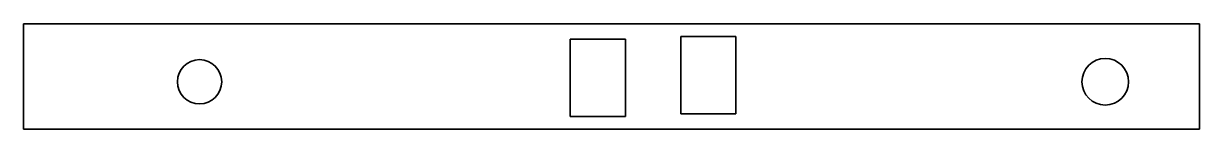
# Model space of a CAD drawing. Extents: x 95 to 202, y 100 to 110.
import ezdxf

# ---------------------------------------------------------------- set-up
doc = ezdxf.new("R2010")
doc.units = 0

msp = doc.modelspace()

# ---------------------------------------------------------------- linework, layer by layer
at = {"color": 7, "lineweight": 35, "ltscale": 0.23862}
for p, q in [((95.33136, 100.227661), (95.33136, 109.772461)), ((201.66864, 109.772461), (201.66864, 100.227661))]:
    msp.add_line(p, q, dxfattribs=at)
at = {"color": 7, "lineweight": 35}
for p, q in [((95.33136, 109.772461), (201.66864, 109.772461)), ((201.66864, 100.227661), (95.33136, 100.227661))]:
    msp.add_line(p, q, dxfattribs=at)
at = {"color": 7, "lineweight": 35, "ltscale": 0.175}
for p, q in [((154.756378, 108.62439), (154.756393, 101.62439)), ((159.756378, 101.62439), (159.756378, 108.62439)), ((144.756378, 108.385376), (144.756378, 101.385376)), ((149.756393, 101.385376), (149.756378, 108.385376))]:
    msp.add_line(p, q, dxfattribs=at)
at = {"color": 7, "lineweight": 35, "ltscale": 0.125}
for p, q in [((159.756378, 108.62439), (154.756378, 108.62439)), ((149.756378, 108.385376), (144.756378, 108.385376)), ((144.756378, 101.385376), (149.756393, 101.385376)), ((154.756393, 101.62439), (159.756378, 101.62439))]:
    msp.add_line(p, q, dxfattribs=at)
at = {"color": 7, "lineweight": 35}
for centre, radius in [((111.252701, 104.524414), 2), ((193.151611, 104.524536), 2.108417)]:
    msp.add_circle(centre, radius, dxfattribs=at)

doc.saveas('drawing.dxf')
